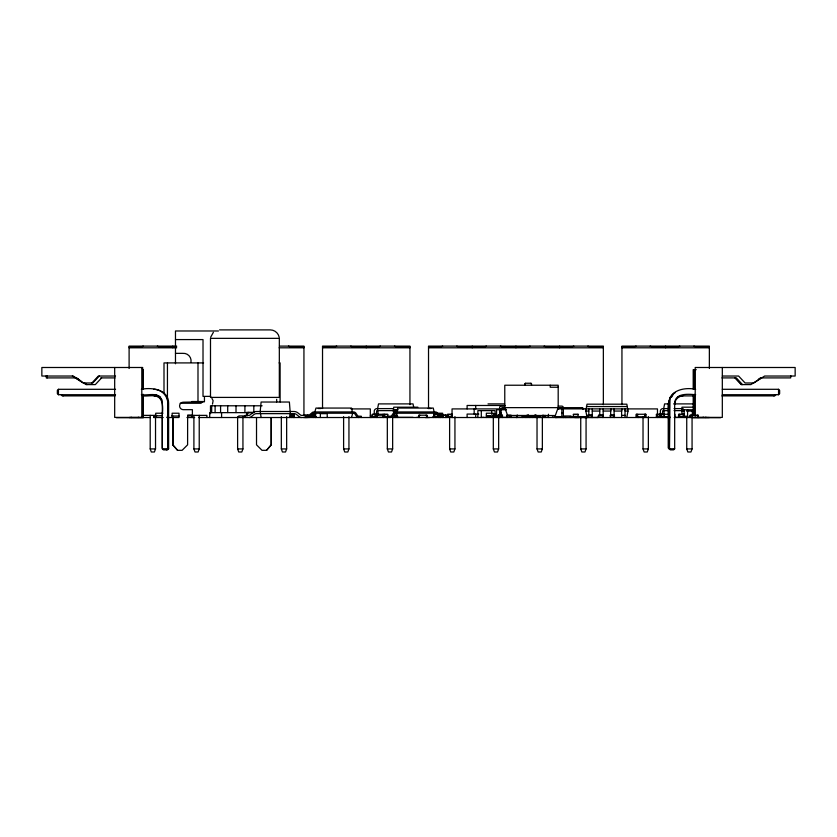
<?xml version="1.0" encoding="UTF-8"?>
<svg xmlns="http://www.w3.org/2000/svg" width="837" height="837" viewBox="0 0 837 837"><rect width="100%" height="100%" fill="white"/><g stroke="black" fill="none" stroke-linecap="round" stroke-linejoin="round"><path stroke-width="1.26" d="M531.6 384.957L531.077 383.273L531.631 383.953M524.789 383.942L525.354 383.273L524.83 384.957M669.977 400.641L669.516 447.921M674.737 404.114C674.716 399.72 678.566 395.87 682.961 395.891M155.358 416.02L155.755 413.227L162.912 413.227M395.054 417.517L393.338 411.061L393.746 407.19L417.872 407.19M682.427 414.294L681.569 411.061L681.977 407.19L693.402 407.19M626.777 417.517L628.001 411.061L626.85 404.187L587.009 404.187L585.848 411.061L587.072 417.517M289.382 417.517L290.303 413.645L289.382 402.032L261.113 402.032L260.192 411.501L261.113 417.517M210.652 337.217L213.372 332.331M351.519 417.517L352.68 413.216L351.519 408.058L315.988 408.058L314.827 411.93L315.988 417.517M433.252 417.517L434.413 413.216L433.252 408.058L397.721 408.058L396.56 413.216L397.721 417.517M155.525 415.372L155.525 448.925L154.406 451.99L151.319 451.99L150.2 448.925L150.2 415.372M199.227 415.372L199.227 448.925L198.118 451.99L195.021 451.99L193.902 448.925L193.902 415.372M242.939 416.659L242.939 448.925L241.82 451.99L238.733 451.99L237.614 448.925L237.614 416.659M286.652 416.659L286.652 448.925L285.532 451.99L282.435 451.99L281.326 448.925L281.326 416.659M348.945 416.659L348.945 448.925L347.826 451.99L344.729 451.99L343.609 448.925L343.609 416.659M392.647 416.659L392.647 448.925L391.528 451.99L388.441 451.99L387.322 448.925L387.322 416.659M454.941 416.659L454.941 448.925L453.821 451.99L450.735 451.99L449.615 448.925L449.615 416.659M498.653 416.659L498.653 448.925L497.534 451.99L494.437 451.99L493.317 448.925L493.317 416.659M542.355 416.659L542.355 448.925L541.236 451.99L538.149 451.99L537.03 448.925L537.03 416.659M586.067 416.659L586.067 448.925L584.948 451.99L581.861 451.99L580.742 448.925L580.742 416.659M648.361 416.659L648.361 448.925L647.242 451.99L644.145 451.99L643.025 448.925L643.025 416.659M692.063 416.659L692.063 448.925L690.943 451.99L687.857 451.99L686.738 448.925L686.738 416.659M212.472 404.093L213.121 400.724L211.928 398.422M671.316 397.397L672.739 395.535M256.52 417.548L256.52 444.834L262.012 450.327L266.564 450.327L271.115 444.834L271.115 417.548M266.564 450.327L271.334 444.834L271.334 417.548M558.603 408.916L559.702 407.661M557.881 408.916L559.043 407.661M91.892 382.98L98.4 376.033L115.537 376.033M99.268 376.033L92.75 382.98L83.219 382.98L72.369 376.033M101.591 377.905L95.324 384.591L86.117 384.591L75.675 377.905L46.297 377.905L46.297 375.551M115.537 389.299L58.444 389.299L57.355 390.387L57.355 393.641L58.444 394.719L115.537 394.719M166.668 449.867L167.756 448.778L167.756 403.267C167.839 395.796 161.259 389.215 153.788 389.299M141.348 389.299C151.832 387.123 168.645 389.404 168.614 403.267L168.614 448.778L167.526 449.867L163.414 449.867L162.326 448.778L162.326 403.267C162.357 398.694 158.36 394.698 153.788 394.719M695.652 394.719C688.558 394.101 675.02 392.72 674.674 403.267L674.674 448.778L673.586 449.867L670.332 449.867L669.244 448.778L669.244 403.267C669.171 389.833 685.304 387.081 695.652 389.299M773.869 395.891L774.916 394.844M775.773 394.844L774.738 395.891L721.892 395.891M722.321 394.719L778.556 394.719L779.645 393.641L779.645 390.387L778.556 389.299L722.321 389.299M674.946 392.469L670.029 397.397L668.229 404.114L668.229 447.921L669.276 448.967M675.375 392.469C667.507 396.811 668.324 406.813 668.658 414.42M758.385 379.245L760.467 377.905M380.364 346.11L378.858 346.821L352.283 346.821L350.776 346.11M573.774 346.11L572.267 346.821L545.703 346.821L544.196 346.11M679.78 346.11L678.273 346.821L651.699 346.821L650.192 346.11M143.232 346.11L141.725 346.821L129.107 346.821M336.652 346.11L335.145 346.821L322.527 346.821M442.647 346.11L441.141 346.821L428.523 346.821M486.36 346.11L484.853 346.821L458.278 346.821L456.772 346.11M530.062 346.11L528.555 346.821L501.991 346.821L500.484 346.11M636.068 346.11L634.561 346.821L621.943 346.821M677.991 397L679.979 396.173M679.539 396.173L682.103 395.891M219.566 329.893L270.267 329.893C274.484 329.83 278.418 333.063 279.181 337.217M218.467 330.981L175.477 330.981L175.477 363.771M175.477 339.581L203.014 339.581L203.014 396.372L210.757 396.372M176.67 346.11L129.107 346.11L129.107 368.468M279.495 346.11L303.936 346.11L303.936 414.953M176.597 346.821L158.863 346.821L157.356 346.11M303.936 346.821L289.989 346.821L288.483 346.11M409.942 346.821L395.995 346.821L394.489 346.11M603.351 346.821L589.405 346.821L587.898 346.11M709.357 346.821L695.411 346.821L693.904 346.11M129.107 347.805L176.67 347.805M279.15 347.805L303.936 347.805M322.527 347.805L409.942 347.805M428.523 347.805L603.351 347.805M621.943 347.805L709.357 347.805M175.477 353.35L182.728 353.35A7.606 7.606 0 0 1 190.972 362.275M203.579 362.913L164 362.913L164 392.825M279.108 362.913L280.113 362.913L280.113 401.938M696.248 369.682L693.203 369.682L693.203 389.153M722.321 376.033L738.6 376.033L745.108 382.98L753.781 382.98L764.631 376.033L795.15 376.033L795.15 367.495L695.202 367.495L695.202 416.115M100.733 377.905L115.087 377.905M721.912 377.905L736.267 377.905L742.534 384.591M525.584 383.241L530.846 383.241M558.185 387.228L550.212 387.228L550.212 385.229M141.348 394.719C147.605 395.692 155.452 392.448 160.683 397.23M115.108 395.891L62.262 395.891L61.227 394.844M142.436 395.891C148.724 396.696 157.911 393.285 162.022 400.002M681.674 395.891L694.564 395.891M191.746 401.53L203.014 401.53L200.953 403.256L180.143 403.256M488.002 403.894L504.638 403.894M668.679 403.894L664.599 403.894L663.689 408.602L664.296 415.1M673.565 403.894L694.009 403.894M505.402 405.474L467.109 405.474L467.109 408.916M262.127 405.788L210.495 405.788L210.495 413.677M504.774 406.123L501.185 406.123A1.59 1.59 0 0 0 499.595 407.724L499.595 415.999M558.185 406.123L561.773 406.123A1.59 1.59 0 0 1 563.364 407.724L563.364 415.999L570.98 415.999L570.98 417.517M586.423 406.552L627.426 406.552M318.259 408.508L320.969 408.508M393.181 408.602L376.587 408.623A2.699 2.699 0 0 0 374.265 410.936L374.254 414.713M428.272 408.508L430.982 408.508M668.878 408.602L662.674 408.623A2.699 2.699 0 0 0 660.351 410.936L660.33 414.713M674.067 408.602L683.149 408.602M350.954 408.916L370.32 408.916L370.32 417.517M505.715 408.916L452.053 408.916L452.053 417.517M557.808 408.864L657.474 408.916L657.474 417.517M393.338 409.774L398.213 409.774M501.311 409.774L506.479 409.774M681.569 409.774L692.325 409.774L692.325 416.01M393.181 410.622L376.765 410.643L376.263 414.65M668.878 410.622L662.684 410.705L662.349 414.65M674.067 410.622L681.852 410.622M393.338 411.061L395.911 411.061M585.848 411.061L588.819 411.061M592.261 411.061L599.742 411.061M603.184 411.061L610.843 411.061L610.843 408.916M628.001 411.061L625.208 411.061L625.208 408.916M681.569 411.061L684.143 411.061M686.486 411.061L692.325 411.061M253.946 412.327L246.622 412.327L246.622 414.922M253.684 412.641L209.7 412.641L209.7 417.517M499.595 413.133L501.112 413.133M561.857 413.133L563.364 413.133M478.827 414.074L467.109 414.074L467.109 417.517M493.788 414.074L496.362 414.074M315.894 414.263L310.004 414.263L310.004 416.899L316.114 416.899M433.922 414.263L442.114 414.263L442.114 416.02M669.454 414.263L656.428 414.263L656.428 416.899L669.454 416.899M372.277 414.556L376.964 414.556M383.032 414.556L387.719 414.556M447.565 414.556L452.242 414.556M573.397 414.556L578.074 414.556M656.428 414.556L664.118 414.556M678.577 414.556L684.331 414.556M307.985 415.194L309.02 415.194L308.246 415.455M375.991 415.194L384.256 415.194M442.867 415.194L446.383 415.194L446.383 417.517M142.52 415.372L156.739 415.372M192.688 415.372L206.906 415.372L206.906 417.517M441.936 415.372L448.402 415.372M588.819 415.372L592.261 415.372M599.742 415.372L603.184 415.372M610.665 415.372L614.107 415.372M621.598 415.372L625.04 415.372M187.634 415.455L191.767 415.455M377.027 415.455L376.252 415.455L376.252 417.265L377.027 417.517M383.995 415.455L383.22 415.194M502.451 415.455L497.889 415.194L502.451 415.194L502.451 417.517M506.929 415.455L555.318 415.529L558.185 407.64L558.185 385.229L504.774 385.229L504.774 407.64L507.64 415.529M587.72 415.455L591.853 415.455M598.476 415.455L602.609 415.455M610.309 415.455L614.431 415.455M172.129 415.623L172.82 416.02M492.533 415.623L493.223 415.623M156.237 415.905L154.113 416.449L154.113 417.517M246.088 415.926L238.807 415.926L238.807 417.517M370.32 415.801L371.178 415.801L371.178 417.517M452.189 415.801L451.331 415.801L451.331 417.517L670.27 417.517M172.129 416.02L179.013 416.02M486.339 416.02L498.329 415.999M395.911 416.23L397.638 416.23M687.585 416.23L684.143 416.23L684.143 417.517M372.277 416.606L376.964 416.606M383.032 416.606L387.719 416.606M447.565 416.606L451.07 416.606M562.663 416.606L554.931 416.606L554.931 417.464L597.953 417.464M570.102 416.606L587.197 416.606M656.428 416.606L664.118 416.606M678.577 416.606L684.331 416.606M432.76 416.899L439.781 416.899M451.07 416.899L447.565 416.899L447.565 414.263L452.242 414.263L452.189 417.517M131.001 417.265L131.775 417.517M138.743 417.265L137.969 417.517M187.634 417.265L191.767 417.265M308.246 417.265L309.02 417.517M315.988 417.265L315.214 417.517M383.995 417.265L383.22 417.517M438.379 417.265L439.153 417.517M502.451 417.265L497.889 417.517M506.929 417.265L511.051 417.265M517.36 417.265L516.586 417.517M552.169 417.265L554.146 417.349M560.162 417.265L555.454 417.517M580.596 417.265L581.37 417.517M591.853 417.265L584.142 417.517M597.764 417.265L596.99 417.517M598.476 417.265L602.609 417.265M610.309 417.265L614.431 417.265M636.915 417.265L638.369 417.517M645.337 417.265L643.883 417.517M662.329 417.265L663.103 417.517M670.27 417.265L667.173 417.517M698.257 417.265L699.031 417.517M705.999 417.265L705.225 417.517M372.915 417.349L373.909 417.349A2.375 2.375 0 0 0 375.698 416.533M378.512 417.349L413.039 417.349M418.636 417.349L417.632 417.349A2.375 2.375 0 0 1 416.972 417.255M482.405 417.349L483.399 417.349A2.375 2.375 0 0 0 484.068 417.255M488.002 417.349L548.549 417.349M659.001 417.349L659.995 417.349A2.375 2.375 0 0 0 661.785 416.533M664.599 417.349L668.428 417.349M674.821 417.349L722.321 417.401L722.321 367.495M129.107 417.517L150.273 417.517M163.205 417.517L153.642 417.517L153.642 416.02L162.116 415.623M166.887 417.517L179.013 417.517L179.013 413.227L172.129 413.227L172.129 417.517M186.954 417.517L194.665 417.517M198.526 417.517L390.534 417.517A3.725 3.725 0 0 0 393.055 415.905L394.363 413.938A1.611 1.611 0 0 1 395.702 413.216L435.282 413.216A1.611 1.611 0 0 1 436.611 413.938L437.929 415.905A3.725 3.725 0 0 0 440.44 417.517M391.946 417.517L450.379 417.517M674.183 417.517L709.357 417.517M116.395 417.715L143.368 417.715L143.368 394.353M693.203 417.715L720.605 417.715M172.788 417.548L172.788 444.834L177.559 450.327L182.11 450.327L187.603 444.834L187.634 415.194L191.767 415.194L191.767 417.517M162.326 448.778L168.614 448.778M669.244 448.778L674.674 448.778M150.2 448.925L155.525 448.925M193.902 448.925L199.227 448.925M237.614 448.925L242.939 448.925M281.326 448.925L286.652 448.925M343.609 448.925L348.945 448.925M387.322 448.925L392.647 448.925M449.615 448.925L454.941 448.925M493.317 448.925L498.653 448.925M537.03 448.925L542.355 448.925M580.742 448.925L586.067 448.925M643.025 448.925L648.361 448.925M686.738 448.925L692.063 448.925M154.039 395.891C163.424 396.068 163.163 407.849 162.263 414.42M76.533 377.905L78.615 379.245M84.882 383.252L86.975 384.591M80.823 380.898L73.227 376.033L41.85 376.033L41.85 367.495L142.667 367.495L142.667 389.247M669.705 448.967L668.658 447.921L668.658 417.004M62.084 394.844L63.131 395.891M735.409 377.905L741.676 384.591M734.98 377.905L741.247 384.591L750.883 384.591L761.325 377.905L790.703 377.905L790.703 375.551M583.692 408.916L582.531 407.661L502.702 407.64A1.59 1.59 0 0 0 501.112 409.241L501.112 415.926M581.872 407.661L582.971 408.916M172.788 444.834L177.559 450.327M581.6 407.661L582.678 408.916M413.708 407.42L413.039 403.894L378.512 403.894L377.613 408.602L378.209 415.1M167.881 400.641L168.342 447.921M778.556 389.299L778.556 394.719M709.357 368.468L709.357 346.11L621.943 346.11L621.943 404.669M698.299 417.517L698.299 415.194L690.033 415.194L690.033 417.517M697.263 415.194L698.037 415.455L698.037 417.265L697.263 417.517M694.49 369.682L694.49 389.153M694.49 394.353L694.49 415.121M693.632 369.682L693.632 389.153M693.632 395.65L693.632 415.121M693.203 395.65L693.203 415.121M691.069 415.194L690.295 415.455L690.295 417.265L691.069 417.517M687.585 409.774L687.585 417.517M684.143 409.774L684.143 414.995M683.264 414.263L683.264 416.899M679.654 414.263L679.654 416.899M674.873 414.263L674.873 416.899M665.656 346.11L665.656 347.805M664.118 414.263L664.118 416.899M661.261 414.263L661.261 416.899M661.104 414.263L661.104 416.899M660.09 414.263L660.09 416.899M659.441 414.263L659.441 416.899M645.589 414.263L645.589 416.899M644.636 414.263L644.636 416.899M637.616 414.263L637.616 416.899M636.444 414.263L636.444 416.899M625.04 408.916L625.04 417.517M621.765 408.916L621.765 411.061L614.285 411.061L614.285 408.916M621.598 408.916L621.598 417.517M614.431 417.517L614.431 415.194L610.309 415.194L610.309 417.517M614.107 408.916L614.107 417.517M610.665 408.916L610.665 415.644M603.351 404.669L603.351 346.11L428.523 346.11L428.523 408.519M603.184 408.916L603.184 417.517M602.609 417.517L602.609 415.194L598.476 415.194L598.476 417.517M599.742 408.916L599.742 415.644M592.261 408.916L592.261 417.517M591.853 417.517L591.853 415.194L587.72 415.194L587.72 417.517M588.819 408.916L588.819 415.644M578.817 417.517L574.684 417.517M561.229 416.606L561.229 417.464M559.65 346.11L559.65 347.805M553.194 417.517L553.194 417.265A2.375 2.375 0 0 1 552.483 417.255M548.423 414.252L548.423 417.517M544.981 415.225L544.981 417.517M543.046 414.943L543.046 417.517M539.907 417.517L539.907 416.052L537.333 416.052L537.239 417.517M536.318 415.142L536.318 416.899L526.965 416.899L526.965 415.142M535.732 416.052L535.732 417.517M535.157 414.556L535.157 416.899M532.311 416.052L532.311 417.517M529.8 416.052L529.8 417.517M528.137 414.556L528.137 416.899M526.871 416.052L526.871 417.517M525.322 417.517L525.322 416.052L522.267 416.052L522.267 417.517M517.235 414.943L517.235 417.517M515.937 346.11L515.937 347.805M511.051 417.517L511.051 415.194L506.929 415.194L506.929 417.517M502.022 415.194L502.022 417.517M500.024 415.455L500.024 409.774L496.582 409.774L496.582 416.23M498.318 415.194L498.318 417.517M495.075 416.376L495.075 410.632L477.864 410.632L477.864 417.517M493.223 417.517L493.223 413.227L486.339 413.227L486.339 417.517M491.633 410.632L491.633 414.252M490.785 416.02L487.521 416.02M481.306 410.632L481.306 417.517M475.719 405.474L475.719 408.916M475.719 414.074L475.719 417.517M474.171 408.916L474.171 414.074M472.235 346.11L472.235 347.805M445.347 415.194L446.121 415.455L446.121 417.265L445.347 417.517M443.024 417.517L443.024 416.23L440.482 416.209A2.459 2.459 0 0 1 438.986 415.173L437.552 413.028A2.898 2.898 0 0 0 435.512 411.94L395.462 411.94A2.898 2.898 0 0 0 393.432 413.028L391.988 415.173A2.459 2.459 0 0 1 390.502 416.219L387.96 416.23L387.96 417.517M442.679 417.517L442.679 413.227L435.795 413.227L435.795 415.089M440.953 414.263L440.953 416.606M438.839 414.263L438.839 416.899M438.619 414.263L438.619 416.899M437.96 414.263L437.96 416.899M435.795 416.449L435.795 417.517M433.922 414.556L433.922 416.899M429.454 417.517L425.186 417.517M427.016 417.517L427.016 415.194L418.762 415.194L418.762 417.517M426.765 417.265L426.765 415.455L425.991 415.194M419.797 415.194L419.023 415.455L419.023 417.265L419.797 417.517M409.942 404.669L409.942 346.11L322.527 346.11L322.527 408.519M395.911 409.774L395.911 411.93M395.911 412.903L395.911 417.517M384.675 414.263L384.675 416.899M383.032 414.263L383.032 416.899L387.719 416.899L387.719 414.263L372.277 414.263L372.277 416.899L376.964 416.899L376.964 414.263M375.321 414.263L375.321 416.899M366.24 346.11L366.229 347.805M361.281 417.517L361.281 416.23L358.738 416.209A2.459 2.459 0 0 1 357.253 415.173L355.809 413.028A2.898 2.898 0 0 0 353.779 411.94L313.729 411.94A2.898 2.898 0 0 0 311.688 413.028L310.255 415.173A2.459 2.459 0 0 1 308.759 416.219L306.216 416.23L306.216 417.517M327.225 417.517L327.225 413.645L320.351 413.645L320.351 417.517M314.66 414.263L314.66 416.899M313.802 414.263L313.802 416.899M313.184 415.089L313.184 413.227L353.538 413.216A1.611 1.611 0 0 1 354.878 413.938L356.185 415.905A3.725 3.725 0 0 0 358.707 417.517M313.184 416.449L313.184 417.517M312.389 414.263L312.389 416.899M311.437 414.263L311.437 416.899M311.218 414.263L311.218 416.899M307.786 417.517L303.653 417.517M305.359 417.517L305.359 415.372L301.498 415.372A1.454 1.454 0 0 1 300.546 415.037L297.941 412.903A6.246 6.246 0 0 0 294.017 411.501L256.467 411.501A6.246 6.246 0 0 0 252.544 412.903L249.939 415.026A1.454 1.454 0 0 1 248.997 415.372L245.126 415.372L245.126 417.517M294.383 413.645L294.331 417.517M293.525 413.645L293.525 417.517M293.096 413.645L293.096 417.517M291.381 413.645L291.381 417.517M276.67 399.333L276.67 401.938M253.82 405.788L253.82 412.547M248.777 412.327L248.777 412.903L247.156 412.903L247.156 415.937M244.917 405.788L244.917 412.547M236.013 405.788L236.013 412.547M227.706 405.788L227.706 412.547M221.585 412.641L221.585 417.517M220.581 405.788L220.581 412.547M215.109 405.788L215.109 412.547M211.677 405.788L211.677 412.547M204.448 396.612L204.448 401.802L183.324 402.199A3.735 3.735 0 0 0 179.589 405.935A3.735 3.735 0 0 0 183.324 409.67L192.395 409.67L192.395 417.548M197.992 362.913L197.992 401.802M173.008 417.548L173.008 444.834M172.82 346.11L172.82 347.805M167.442 362.913L167.442 399.333M167.41 416.02L167.41 417.517M162.263 417.004L162.263 447.921M143.368 369.682L143.368 389.153M142.667 394.363L142.667 417.401L114.679 417.401L114.679 367.495M141.798 367.495L141.798 417.401M58.444 389.299L58.444 394.719M47.154 375.551L47.154 377.905M308.801 417.517A3.725 3.725 0 0 0 311.312 415.905L312.63 413.938A1.611 1.611 0 0 1 313.959 413.216M500.306 417.307A1.59 1.59 0 0 1 499.511 417.517M563.447 417.517A1.59 1.59 0 0 1 561.857 415.926L561.857 409.241A1.59 1.59 0 0 0 560.256 407.64M566.053 417.517A3.725 3.725 0 0 1 565.08 417.224M517.13 417.224A3.725 3.725 0 0 1 516.157 417.517M527.122 417.349A2.375 2.375 0 0 1 526.452 417.255M703.718 417.349A2.375 2.375 0 0 1 703.049 417.255M510.089 417.255A2.375 2.375 0 0 1 509.43 417.349M301.466 417.517A3.557 3.557 0 0 1 299.217 416.711L296.612 414.587A4.143 4.143 0 0 0 293.986 413.645L256.499 413.645A4.143 4.143 0 0 0 253.883 414.587L251.278 416.711A3.557 3.557 0 0 1 249.018 417.517M279.328 338.347L210.495 338.347L210.495 397.408L279.328 397.408L279.328 338.347M291.757 414.263L290.585 414.263L290.585 416.899L291.757 416.899L291.757 414.263M578.074 414.263L573.397 414.263L573.397 416.899L578.074 416.899L578.074 414.263M645.808 414.263L636.235 414.263L636.235 416.899L645.808 416.899L645.808 414.263M684.331 414.263L678.577 414.263L678.577 416.899L684.331 416.899L684.331 414.263M307.786 415.194L303.653 415.455L307.786 415.194"/></g></svg>
